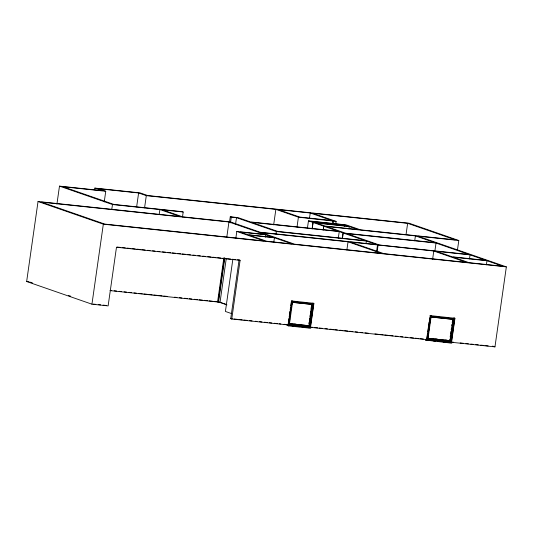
<?xml version="1.0" encoding="UTF-8"?>
<svg xmlns="http://www.w3.org/2000/svg" width="533" height="533" viewBox="0 0 533 533"><rect width="100%" height="100%" fill="white"/><g stroke="black" fill="none" stroke-linecap="round" stroke-linejoin="round"><path stroke-width="0.8" d="M313.717 303.264L310.306 327.269L231.755 319L240.103 260.324L116.48 247.232L108.126 305.902L91.942 304.19L26.65 281.517L38.036 201.514L180.087 216.558L159.893 209.542L112.476 204.525L59.483 186.124L56.924 204.086M94.647 189.721L94.874 188.089L140.066 192.879L147.754 195.544L409.097 223.227L458.806 240.49L457.414 250.283M104.241 201.887L105.754 191.274L98.372 188.709L138.613 192.973L146.302 195.638L275.861 209.362L298.413 217.191L336.103 221.388L335.757 223.84M91.942 304.19L103.329 224.18L38.036 201.514M111.777 209.422L112.476 204.525M136.641 206.851L138.613 192.973M144.563 207.89L146.302 195.638M159.194 214.446L159.893 209.542M182.493 216.911L183.192 212.014L182.166 211.654L113.922 204.432L62.981 186.743L105.754 191.274M224.833 258.012L218.523 302.324L217.564 301.991L223.84 257.899M226.745 237.491L228.95 221.981L41.534 202.127L104.781 224.087L264.255 240.976L236.805 231.449L235.872 237.978M224.42 257.865L218.117 302.178L221.008 302.531M229.57 221.668L230.269 216.771L237.931 217.584L250.45 221.928L338.215 231.222L308.467 220.855L307.421 228.204M230.483 222.841L231.295 217.124L230.269 216.771M226.285 258.372L220.009 302.478L226.931 304.883M235.559 224.206L236.485 217.677L231.295 217.124M232.854 259.205L225.412 311.459L231.688 313.637M231.755 319L230.729 318.641L239.077 259.971L237.432 259.798M265.421 237.212L265.767 234.76L240.303 232.062L247.932 234.713L273.396 237.412L265.767 234.76M273.656 224.873L275.861 209.362M273.842 241.849L274.422 237.765L248.958 235.073L266.727 241.242L292.197 243.941L274.422 237.765M276.014 233.967L276.361 231.522L236.485 217.677M297.021 226.991L298.413 217.191M288.453 325.89L288.566 325.09L310.819 327.449L310.699 328.248L288.453 325.89L287.12 325.43L287.234 324.63L284.069 324.291M288.053 324.91L288.393 322.512M288.62 320.913L288.959 318.514M289.192 316.908L289.985 311.312M290.212 309.713L290.558 307.308M290.785 305.709L291.464 300.912L313.924 303.337L310.506 327.342L451.338 342.206L454.756 318.208L454.143 317.988M291.671 300.978L288.253 324.983L287.234 324.63M288.666 324.977L292.084 300.972M289.399 321.959L289.172 323.604L308.947 325.696L311.985 304.363L292.204 302.264M289.639 320.32L289.872 318.681M290.219 316.216L290.452 314.577M291.271 308.834L291.624 306.368M291.857 304.729L292.091 303.09M289.286 325.043L292.704 301.038M309.533 217.904L310.233 213L278.333 209.622L299.859 217.098L331.759 220.475L310.233 213M308.907 323.724L309.133 322.125M309.367 320.526L309.706 318.121M309.933 316.522L310.159 314.923M310.499 312.525L310.732 310.926M310.959 309.32L311.299 306.921M311.525 305.322L311.752 303.723M309.067 327.135L312.485 303.137M323.098 230.256L323.811 226.192L323.344 229.456M309.686 327.202L313.104 303.204M332.432 223.28L332.779 220.835M333.285 223.58L333.631 221.128M338.308 238.111L339.241 231.575L251.476 222.281L277.806 231.429L365.338 240.696L343.019 232.948L342.206 238.664M342.679 237.058L343.259 232.974L339.241 231.575M344.338 226.558L344.571 224.926L311.965 221.475L315.549 222.721L348.156 226.172L344.571 224.926M348.928 228.983L349.282 226.538L316.549 223.067L325.257 226.092L357.989 229.563L349.282 226.538M346.87 249.964L348.036 241.802L261.303 232.615L294.669 244.201L381.395 253.388L348.036 241.802M366.011 243.501L366.358 241.049L276.361 231.522M376.584 251.456L377.517 244.927L350.507 242.062L383.867 253.648L466.588 262.409L433.789 251.023L377.517 244.927M377.151 251.649L378.077 245.12M406.019 234.753L407.645 223.32L312.704 213.267L336.103 221.388M414.721 240.789L415.414 235.892L326.149 226.438L345.73 233.234L435.001 242.688L415.414 235.892M432.629 259.185L433.789 251.023M434.861 251.21L436.021 243.048L346.517 233.567L379.523 245.027L469.027 254.507L436.021 243.048M425.68 340.101L425.794 339.301L451.851 342.386L451.737 343.185L425.68 340.101L429.805 340.54M426.613 339.588L427.526 333.185M427.752 331.586L429.118 321.985M429.351 320.386L429.691 317.988M426.82 339.661L430.238 315.656M427.013 340.567L427.126 339.768M427.233 339.654L430.651 315.649M427.966 336.636L427.733 338.282L449.985 340.634L453.023 319.3L430.771 316.942M428.319 334.178L428.552 332.532M428.785 330.893L429.018 329.254M429.371 326.789L429.605 325.15M429.838 323.511L430.071 321.865M430.417 319.407L430.651 317.761M431.27 315.716L427.852 339.721L427.239 339.508L429.092 339.654M449.605 341.06L449.832 339.461M450.172 337.063L450.398 335.464M450.625 333.865L450.971 331.459M451.198 329.86L451.424 328.261M451.764 325.863L451.997 324.264M452.224 322.658L452.564 320.26M450.105 342.079L453.523 318.074M450.725 342.139L454.136 318.141M469.473 258.945L470.053 254.861L436.26 251.283L452.151 256.799L485.943 260.377L470.053 254.861M486.382 264.814L486.969 260.737L453.17 257.153L469.06 262.669L502.852 266.247L486.969 260.737M430.031 315.583L454.962 318.274L451.544 342.279L494.964 346.876L506.35 266.866L417.892 236.152L458.806 240.49M59.483 186.124L102.256 190.654L94.874 188.089M308.467 220.855L346.15 224.879L360.468 229.823L455.309 239.87L407.645 223.32M183.192 212.014L162.365 209.809L182.559 216.818L230.396 221.888L260.284 232.261L376.491 244.567L366.358 241.049M236.805 231.449L264.741 234.407L228.95 221.981M103.329 224.18L506.35 266.866M117.1 247.052L120.398 247.399M122.044 247.572L125.342 247.925M126.994 248.098L130.285 248.445M131.937 248.618L135.235 248.971M136.881 249.144L140.179 249.497M141.825 249.671L145.123 250.017M147.594 250.277L150.066 250.543M152.538 250.803L155.01 251.063M157.488 251.329L159.96 251.589M162.432 251.849L165.73 252.202M167.375 252.376L170.673 252.722M172.319 252.902L175.617 253.248M177.262 253.422L180.56 253.775M182.213 253.948L185.504 254.294M187.156 254.468L190.454 254.821M192.926 255.08L195.398 255.34M197.87 255.607L200.341 255.867M202.813 256.126L205.285 256.393M207.757 256.653L211.055 256.999M212.707 257.179L215.998 257.526M217.651 257.699L220.948 258.052M222.594 258.225L225.892 258.572M227.538 258.745L230.836 259.098M232.488 259.271L235.779 259.618M292.61 301.705L312.391 303.803M431.17 316.382L453.423 318.741M292.51 302.371L312.291 304.47L311.678 304.256M431.077 317.048L453.33 319.407L452.717 319.194M26.65 281.517L29.128 281.784M110.064 290.352L111.717 290.532M114.195 290.791L116.667 291.058M119.145 291.318L121.624 291.578M124.102 291.844L126.581 292.104M129.059 292.364L131.538 292.63M134.016 292.89L136.488 293.157M138.966 293.416L142.271 293.77M143.923 293.943L147.228 294.289M148.88 294.469L152.185 294.816M153.837 294.989L157.135 295.342M158.787 295.515L162.092 295.868M163.744 296.042L167.049 296.388M174.471 297.174L176.943 297.441M179.421 297.7L181.893 297.96M184.371 298.227L187.669 298.573M189.315 298.746L191.793 299.013M194.265 299.273L197.563 299.626M199.215 299.799L202.513 300.146M204.166 300.319L207.464 300.672M209.116 300.845L212.414 301.198M214.059 301.372L217.364 301.718M110.231 290.618L217.564 301.991M294.629 324.104L296.281 324.284M430.724 338.522L432.37 338.695M435.668 339.048L437.32 339.221M445.561 340.094L447.207 340.267M289.379 324.377L309.16 326.469M427.946 339.055L450.198 341.406M93.395 304.096L95.813 304.356M98.232 304.609L100.65 304.863M103.069 305.123L106.294 305.462M230.729 318.641L232.368 318.814M234.007 318.987L237.285 319.34M238.931 319.514L242.209 319.86M243.847 320.033L247.125 320.38M249.591 320.639L252.049 320.899M255.34 321.252L256.986 321.426M259.451 321.685L261.916 321.945M264.375 322.205L267.666 322.558M269.305 322.731L271.77 322.991M274.235 323.251L277.52 323.598M279.165 323.771L280.811 323.944M291.145 325.09L293.003 325.237M296.088 325.616L297.947 325.763M301.032 326.136L302.891 326.289M305.982 326.662L307.834 326.809M310.299 327.069L312.758 327.329M314.39 327.502L317.661 327.848M319.3 328.022L322.572 328.368M325.023 328.628L327.475 328.888M329.934 329.147L333.205 329.494M334.837 329.667L337.296 329.927M339.748 330.187L343.019 330.533M344.651 330.707L347.922 331.053M349.561 331.226L352.833 331.573M355.284 331.832L357.743 332.092M360.195 332.352L362.647 332.619M365.098 332.878L368.376 333.225M374.939 333.918L378.223 334.264M379.862 334.438L383.147 334.784M384.786 334.957L388.064 335.31M389.703 335.484L392.988 335.83M395.446 336.09L397.911 336.35M400.37 336.609L402.828 336.869M405.293 337.129L407.752 337.396M410.21 337.656L413.495 338.002M415.134 338.175L418.412 338.522M420.057 338.695L423.335 339.041M432.183 340.027L433.829 340.207M437.127 340.554L438.985 340.7M442.07 341.08L443.929 341.227M447.227 341.573L448.873 341.746M452.077 342.086L453.643 342.253M460.146 342.939L463.444 343.292M465.915 343.552L468.387 343.812M470.859 344.078L473.331 344.338M475.802 344.598L478.281 344.864M480.753 345.124L484.051 345.471M485.696 345.65L488.168 345.91M287.12 325.43L288.766 325.603M292.064 325.949L293.71 326.123M297.008 326.476L299.479 326.736M301.951 327.002L304.423 327.262M306.895 327.522L309.367 327.782M433.102 340.887L435.574 341.153M438.046 341.413L439.692 341.586M442.99 341.939L445.461 342.199M447.933 342.459L450.405 342.726M492.619 346.064L494.964 346.876M239.077 259.971L240.103 260.324M449.679 340.527L450.292 340.74L427.426 338.175M308.64 325.59L309.26 325.803L288.859 323.498M309.686 327.055L310.306 327.269M219.01 301.891L226.378 304.456M30.148 282.137L32.493 282.95M68.404 295.422L70.749 296.235M313.051 222.454L312.118 228.983L313.078 222.454"/></g></svg>
